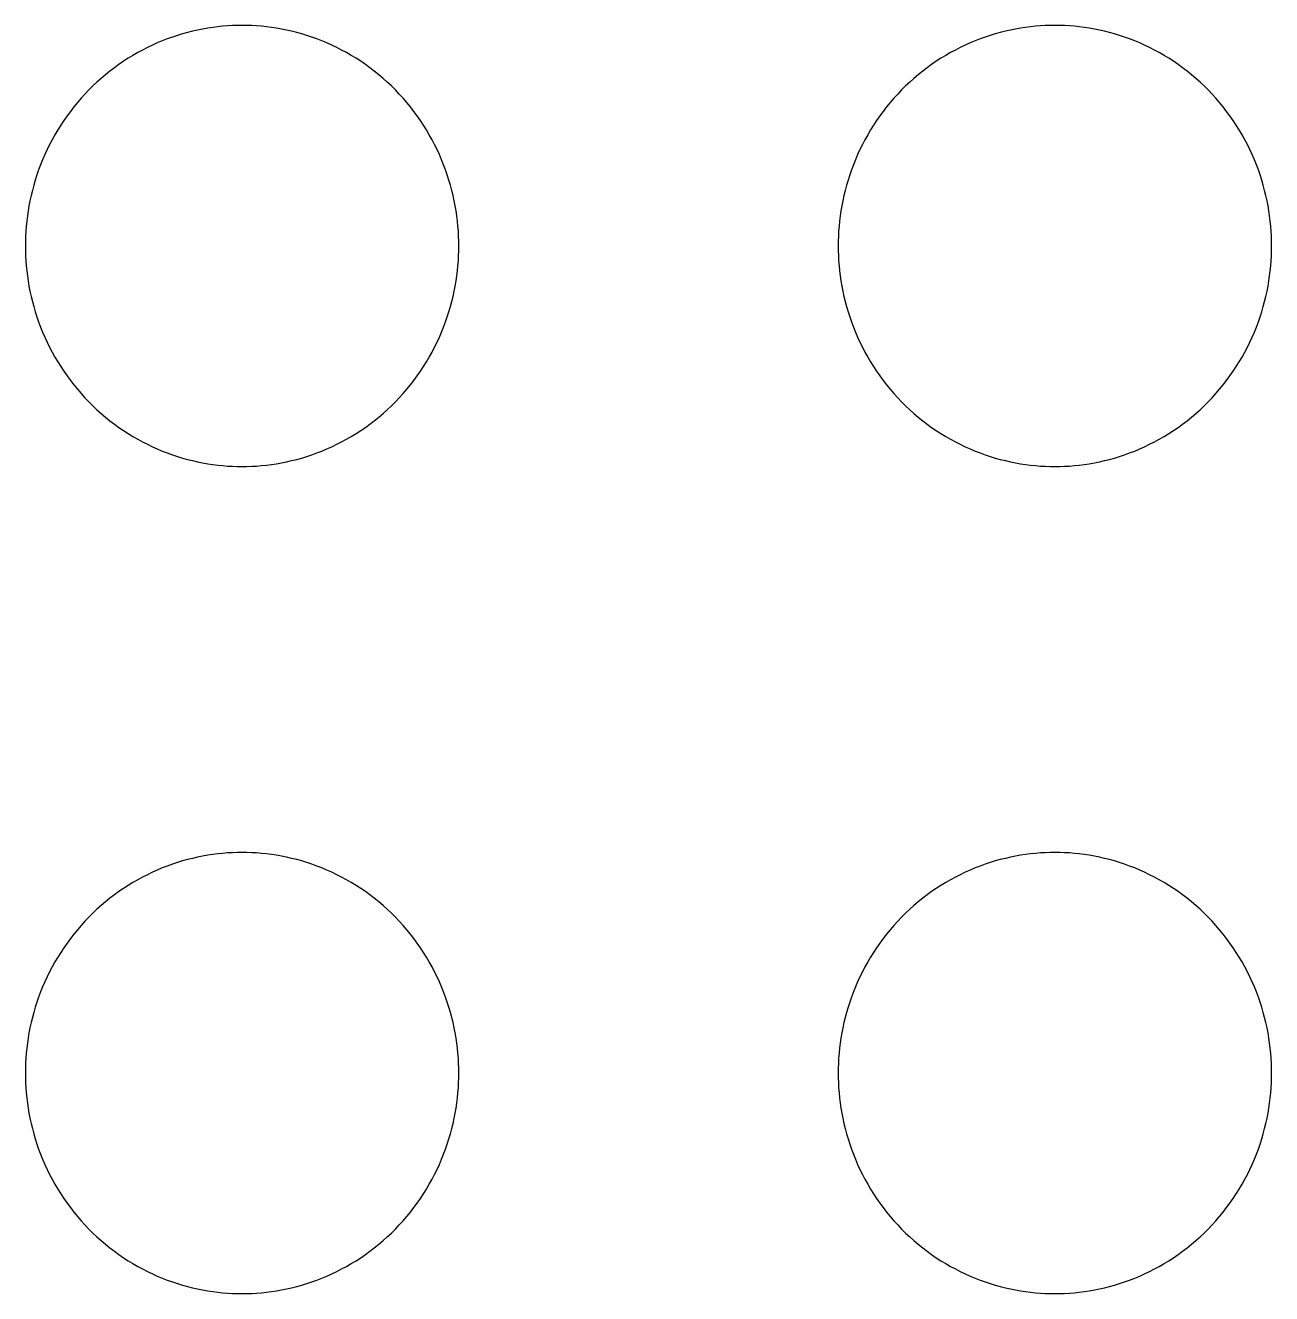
# Model space of a CAD drawing. Header units: millimetres. Extents: x 0 to 4030, y -54 to 2762.
# Drawn here: x 1748.37 to 1767.68, y 564.79 to 584.44 of the extents above; entities that cross this region are included whole.
import ezdxf

# ---------------------------------------------------------------- set-up
doc = ezdxf.new("R2010")
doc.units = ezdxf.units.MM
doc.header["$MEASUREMENT"] = 0
doc.layers.add('Utwórz2D linie widoczne', color=7, linetype='Continuous', true_color=0x000000)

msp = doc.modelspace()

# ---------------------------------------------------------------- linework, layer by layer
at = {"layer": 'Utwórz2D linie widoczne'}
for p, q in [((1750.722, 584.281), (1750.644, 584.255)), ((1750.8, 584.305), (1750.722, 584.281)), ((1750.879, 584.327), (1750.8, 584.305)), ((1750.957, 584.346), (1750.879, 584.327)), ((1751.035, 584.364), (1750.957, 584.346)), ((1751.113, 584.38), (1751.035, 584.364)), ((1751.191, 584.393), (1751.113, 584.38)), ((1751.269, 584.405), (1751.191, 584.393)), ((1751.346, 584.415), (1751.269, 584.405)), ((1751.423, 584.423), (1751.346, 584.415)), ((1751.499, 584.429), (1751.423, 584.423)), ((1751.575, 584.433), (1751.499, 584.429)), ((1751.65, 584.436), (1751.575, 584.433)), ((1751.724, 584.437), (1751.65, 584.436)), ((1751.799, 584.436), (1751.724, 584.437)), ((1751.874, 584.433), (1751.799, 584.436)), ((1751.95, 584.429), (1751.874, 584.433)), ((1752.026, 584.423), (1751.95, 584.429)), ((1752.103, 584.415), (1752.026, 584.423)), ((1752.18, 584.405), (1752.103, 584.415)), ((1752.258, 584.393), (1752.18, 584.405)), ((1752.336, 584.38), (1752.258, 584.393)), ((1752.414, 584.364), (1752.336, 584.38)), ((1752.492, 584.346), (1752.414, 584.364)), ((1752.57, 584.327), (1752.492, 584.346)), ((1752.648, 584.305), (1752.57, 584.327)), ((1752.727, 584.281), (1752.648, 584.305)), ((1752.805, 584.255), (1752.727, 584.281)), ((1763.315, 584.281), (1763.237, 584.255)), ((1763.394, 584.305), (1763.315, 584.281)), ((1763.472, 584.327), (1763.394, 584.305)), ((1763.55, 584.346), (1763.472, 584.327)), ((1763.628, 584.364), (1763.55, 584.346)), ((1763.706, 584.38), (1763.628, 584.364)), ((1763.784, 584.393), (1763.706, 584.38)), ((1763.862, 584.405), (1763.784, 584.393)), ((1763.939, 584.415), (1763.862, 584.405)), ((1764.016, 584.423), (1763.939, 584.415)), ((1764.092, 584.429), (1764.016, 584.423)), ((1764.168, 584.433), (1764.092, 584.429)), ((1764.243, 584.436), (1764.168, 584.433)), ((1764.318, 584.437), (1764.243, 584.436)), ((1764.392, 584.436), (1764.318, 584.437)), ((1764.467, 584.433), (1764.392, 584.436)), ((1764.543, 584.429), (1764.467, 584.433)), ((1764.619, 584.423), (1764.543, 584.429)), ((1764.696, 584.415), (1764.619, 584.423)), ((1764.773, 584.405), (1764.696, 584.415)), ((1764.851, 584.393), (1764.773, 584.405)), ((1764.929, 584.38), (1764.851, 584.393)), ((1765.007, 584.364), (1764.929, 584.38)), ((1765.085, 584.346), (1765.007, 584.364)), ((1765.163, 584.327), (1765.085, 584.346)), ((1765.242, 584.305), (1765.163, 584.327)), ((1765.32, 584.281), (1765.242, 584.305)), ((1765.398, 584.255), (1765.32, 584.281)), ((1750.258, 584.094), (1750.182, 584.055)), ((1750.334, 584.13), (1750.258, 584.094)), ((1750.411, 584.165), (1750.334, 584.13)), ((1750.488, 584.197), (1750.411, 584.165)), ((1750.566, 584.227), (1750.488, 584.197)), ((1750.644, 584.255), (1750.566, 584.227)), ((1752.883, 584.227), (1752.805, 584.255)), ((1752.961, 584.197), (1752.883, 584.227)), ((1753.038, 584.165), (1752.961, 584.197)), ((1753.115, 584.13), (1753.038, 584.165)), ((1753.191, 584.094), (1753.115, 584.13)), ((1753.267, 584.055), (1753.191, 584.094)), ((1762.851, 584.094), (1762.775, 584.055)), ((1762.927, 584.13), (1762.851, 584.094)), ((1763.004, 584.165), (1762.927, 584.13)), ((1763.081, 584.197), (1763.004, 584.165)), ((1763.159, 584.227), (1763.081, 584.197)), ((1763.237, 584.255), (1763.159, 584.227)), ((1765.476, 584.227), (1765.398, 584.255)), ((1765.554, 584.197), (1765.476, 584.227)), ((1765.631, 584.165), (1765.554, 584.197)), ((1765.708, 584.13), (1765.631, 584.165)), ((1765.784, 584.094), (1765.708, 584.13)), ((1765.86, 584.055), (1765.784, 584.094)), ((1749.887, 583.88), (1749.815, 583.831)), ((1749.959, 583.927), (1749.887, 583.88)), ((1750.033, 583.972), (1749.959, 583.927)), ((1750.107, 584.014), (1750.033, 583.972)), ((1750.182, 584.055), (1750.107, 584.014)), ((1753.342, 584.014), (1753.267, 584.055)), ((1753.416, 583.972), (1753.342, 584.014)), ((1753.49, 583.927), (1753.416, 583.972)), ((1753.562, 583.88), (1753.49, 583.927)), ((1753.634, 583.831), (1753.562, 583.88)), ((1762.48, 583.88), (1762.408, 583.831)), ((1762.552, 583.927), (1762.48, 583.88)), ((1762.626, 583.972), (1762.552, 583.927)), ((1762.7, 584.014), (1762.626, 583.972)), ((1762.775, 584.055), (1762.7, 584.014)), ((1765.935, 584.014), (1765.86, 584.055)), ((1766.009, 583.972), (1765.935, 584.014)), ((1766.083, 583.927), (1766.009, 583.972)), ((1766.155, 583.88), (1766.083, 583.927)), ((1766.227, 583.831), (1766.155, 583.88)), ((1749.608, 583.673), (1749.541, 583.616)), ((1749.676, 583.727), (1749.608, 583.673)), ((1749.745, 583.78), (1749.676, 583.727)), ((1749.815, 583.831), (1749.745, 583.78)), ((1753.704, 583.78), (1753.634, 583.831)), ((1753.773, 583.727), (1753.704, 583.78)), ((1753.841, 583.673), (1753.773, 583.727)), ((1753.908, 583.616), (1753.841, 583.673)), ((1762.201, 583.673), (1762.134, 583.616)), ((1762.269, 583.727), (1762.201, 583.673)), ((1762.338, 583.78), (1762.269, 583.727)), ((1762.408, 583.831), (1762.338, 583.78)), ((1766.297, 583.78), (1766.227, 583.831)), ((1766.366, 583.727), (1766.297, 583.78)), ((1766.434, 583.673), (1766.366, 583.727)), ((1766.501, 583.616), (1766.434, 583.673)), ((1749.412, 583.498), (1749.35, 583.436)), ((1749.476, 583.558), (1749.412, 583.498)), ((1749.541, 583.616), (1749.476, 583.558)), ((1753.973, 583.558), (1753.908, 583.616)), ((1754.037, 583.498), (1753.973, 583.558)), ((1754.099, 583.436), (1754.037, 583.498)), ((1762.005, 583.498), (1761.943, 583.436)), ((1762.069, 583.558), (1762.005, 583.498)), ((1762.134, 583.616), (1762.069, 583.558)), ((1766.566, 583.558), (1766.501, 583.616)), ((1766.63, 583.498), (1766.566, 583.558)), ((1766.692, 583.436), (1766.63, 583.498)), ((1749.23, 583.308), (1749.173, 583.241)), ((1749.289, 583.373), (1749.23, 583.308)), ((1749.35, 583.436), (1749.289, 583.373)), ((1754.16, 583.373), (1754.099, 583.436)), ((1754.219, 583.308), (1754.16, 583.373)), ((1754.276, 583.241), (1754.219, 583.308)), ((1761.823, 583.308), (1761.766, 583.241)), ((1761.882, 583.373), (1761.823, 583.308)), ((1761.943, 583.436), (1761.882, 583.373)), ((1766.753, 583.373), (1766.692, 583.436)), ((1766.812, 583.308), (1766.753, 583.373)), ((1766.869, 583.241), (1766.812, 583.308)), ((1749.064, 583.104), (1749.012, 583.034)), ((1749.117, 583.174), (1749.064, 583.104)), ((1749.173, 583.241), (1749.117, 583.174)), ((1754.332, 583.174), (1754.276, 583.241)), ((1754.385, 583.104), (1754.332, 583.174)), ((1754.437, 583.034), (1754.385, 583.104)), ((1761.657, 583.104), (1761.605, 583.034)), ((1761.71, 583.174), (1761.657, 583.104)), ((1761.766, 583.241), (1761.71, 583.174)), ((1766.925, 583.174), (1766.869, 583.241)), ((1766.978, 583.104), (1766.925, 583.174)), ((1767.03, 583.034), (1766.978, 583.104)), ((1748.914, 582.89), (1748.868, 582.816)), ((1748.962, 582.962), (1748.914, 582.89)), ((1749.012, 583.034), (1748.962, 582.962)), ((1754.487, 582.962), (1754.437, 583.034)), ((1754.535, 582.89), (1754.487, 582.962)), ((1754.581, 582.816), (1754.535, 582.89)), ((1761.507, 582.89), (1761.461, 582.816)), ((1761.555, 582.962), (1761.507, 582.89)), ((1761.605, 583.034), (1761.555, 582.962)), ((1767.08, 582.962), (1767.03, 583.034)), ((1767.128, 582.89), (1767.08, 582.962)), ((1767.174, 582.816), (1767.128, 582.89)), ((1748.824, 582.741), (1748.781, 582.666)), ((1748.868, 582.816), (1748.824, 582.741)), ((1754.625, 582.741), (1754.581, 582.816)), ((1754.667, 582.666), (1754.625, 582.741)), ((1761.417, 582.741), (1761.375, 582.666)), ((1761.461, 582.816), (1761.417, 582.741)), ((1767.218, 582.741), (1767.174, 582.816)), ((1767.261, 582.666), (1767.218, 582.741)), ((1748.704, 582.512), (1748.668, 582.435)), ((1748.741, 582.589), (1748.704, 582.512)), ((1748.781, 582.666), (1748.741, 582.589)), ((1754.707, 582.589), (1754.667, 582.666)), ((1754.745, 582.512), (1754.707, 582.589)), ((1754.781, 582.435), (1754.745, 582.512)), ((1761.297, 582.512), (1761.261, 582.435)), ((1761.335, 582.589), (1761.297, 582.512)), ((1761.375, 582.666), (1761.335, 582.589)), ((1767.301, 582.589), (1767.261, 582.666)), ((1767.339, 582.512), (1767.301, 582.589)), ((1767.374, 582.435), (1767.339, 582.512)), ((1748.634, 582.356), (1748.602, 582.278)), ((1748.668, 582.435), (1748.634, 582.356)), ((1754.815, 582.356), (1754.781, 582.435)), ((1754.847, 582.278), (1754.815, 582.356)), ((1761.227, 582.356), (1761.195, 582.278)), ((1761.261, 582.435), (1761.227, 582.356)), ((1767.408, 582.356), (1767.374, 582.435)), ((1767.44, 582.278), (1767.408, 582.356)), ((1748.545, 582.119), (1748.519, 582.04)), ((1748.572, 582.199), (1748.545, 582.119)), ((1748.602, 582.278), (1748.572, 582.199)), ((1754.876, 582.199), (1754.847, 582.278)), ((1754.904, 582.119), (1754.876, 582.199)), ((1754.93, 582.04), (1754.904, 582.119)), ((1761.138, 582.119), (1761.112, 582.04)), ((1761.166, 582.199), (1761.138, 582.119)), ((1761.195, 582.278), (1761.166, 582.199)), ((1767.47, 582.199), (1767.44, 582.278)), ((1767.497, 582.119), (1767.47, 582.199)), ((1767.523, 582.04), (1767.497, 582.119)), ((1748.496, 581.96), (1748.475, 581.881)), ((1748.519, 582.04), (1748.496, 581.96)), ((1754.953, 581.96), (1754.93, 582.04)), ((1754.974, 581.881), (1754.953, 581.96)), ((1761.089, 581.96), (1761.068, 581.881)), ((1761.112, 582.04), (1761.089, 581.96)), ((1767.546, 581.96), (1767.523, 582.04)), ((1767.567, 581.881), (1767.546, 581.96)), ((1748.438, 581.721), (1748.422, 581.642)), ((1748.455, 581.801), (1748.438, 581.721)), ((1748.475, 581.881), (1748.455, 581.801)), ((1754.994, 581.801), (1754.974, 581.881)), ((1755.011, 581.721), (1754.994, 581.801)), ((1755.027, 581.642), (1755.011, 581.721)), ((1761.031, 581.721), (1761.015, 581.642)), ((1761.048, 581.801), (1761.031, 581.721)), ((1761.068, 581.881), (1761.048, 581.801)), ((1767.587, 581.801), (1767.567, 581.881)), ((1767.604, 581.721), (1767.587, 581.801)), ((1767.62, 581.642), (1767.604, 581.721)), ((1748.409, 581.563), (1748.397, 581.484)), ((1748.422, 581.642), (1748.409, 581.563)), ((1755.04, 581.563), (1755.027, 581.642)), ((1755.052, 581.484), (1755.04, 581.563)), ((1761.002, 581.563), (1760.99, 581.484)), ((1761.015, 581.642), (1761.002, 581.563)), ((1767.633, 581.563), (1767.62, 581.642)), ((1767.645, 581.484), (1767.633, 581.563)), ((1748.38, 581.327), (1748.374, 581.25)), ((1748.388, 581.405), (1748.38, 581.327)), ((1748.397, 581.484), (1748.388, 581.405)), ((1755.061, 581.405), (1755.052, 581.484)), ((1755.069, 581.327), (1755.061, 581.405)), ((1755.075, 581.25), (1755.069, 581.327)), ((1760.973, 581.327), (1760.967, 581.25)), ((1760.981, 581.405), (1760.973, 581.327)), ((1760.99, 581.484), (1760.981, 581.405)), ((1767.654, 581.405), (1767.645, 581.484)), ((1767.662, 581.327), (1767.654, 581.405)), ((1767.668, 581.25), (1767.662, 581.327)), ((1748.37, 581.172), (1748.367, 581.096)), ((1748.374, 581.25), (1748.37, 581.172)), ((1755.079, 581.172), (1755.075, 581.25)), ((1755.082, 581.096), (1755.079, 581.172)), ((1760.963, 581.172), (1760.96, 581.096)), ((1760.967, 581.25), (1760.963, 581.172)), ((1767.672, 581.172), (1767.668, 581.25)), ((1767.675, 581.096), (1767.672, 581.172)), ((1748.367, 581.096), (1748.366, 581.02)), ((1748.366, 581.02), (1748.367, 580.944)), ((1748.367, 580.944), (1748.37, 580.868)), ((1755.079, 580.868), (1755.082, 580.944)), ((1755.083, 581.02), (1755.082, 581.096)), ((1755.082, 580.944), (1755.083, 581.02)), ((1760.96, 581.096), (1760.959, 581.02)), ((1760.959, 581.02), (1760.96, 580.944)), ((1760.96, 580.944), (1760.963, 580.868)), ((1767.672, 580.868), (1767.675, 580.944)), ((1767.676, 581.02), (1767.675, 581.096)), ((1767.675, 580.944), (1767.676, 581.02)), ((1748.37, 580.868), (1748.374, 580.791)), ((1748.374, 580.791), (1748.38, 580.713)), ((1755.069, 580.713), (1755.075, 580.791)), ((1755.075, 580.791), (1755.079, 580.868)), ((1760.963, 580.868), (1760.967, 580.791)), ((1760.967, 580.791), (1760.973, 580.713)), ((1767.662, 580.713), (1767.668, 580.791)), ((1767.668, 580.791), (1767.672, 580.868)), ((1748.38, 580.713), (1748.388, 580.635)), ((1748.388, 580.635), (1748.397, 580.557)), ((1748.397, 580.557), (1748.409, 580.478)), ((1755.04, 580.478), (1755.052, 580.557)), ((1755.052, 580.557), (1755.061, 580.635)), ((1755.061, 580.635), (1755.069, 580.713)), ((1760.973, 580.713), (1760.981, 580.635)), ((1760.981, 580.635), (1760.99, 580.557)), ((1760.99, 580.557), (1761.002, 580.478)), ((1767.633, 580.478), (1767.645, 580.557)), ((1767.645, 580.557), (1767.654, 580.635)), ((1767.654, 580.635), (1767.662, 580.713)), ((1748.409, 580.478), (1748.422, 580.398)), ((1748.422, 580.398), (1748.438, 580.319)), ((1755.011, 580.319), (1755.027, 580.398)), ((1755.027, 580.398), (1755.04, 580.478)), ((1761.002, 580.478), (1761.015, 580.398)), ((1761.015, 580.398), (1761.031, 580.319)), ((1767.604, 580.319), (1767.62, 580.398)), ((1767.62, 580.398), (1767.633, 580.478)), ((1748.438, 580.319), (1748.455, 580.239)), ((1748.455, 580.239), (1748.475, 580.16)), ((1748.475, 580.16), (1748.496, 580.08)), ((1754.953, 580.08), (1754.974, 580.16)), ((1754.974, 580.16), (1754.994, 580.239)), ((1754.994, 580.239), (1755.011, 580.319)), ((1761.031, 580.319), (1761.048, 580.239)), ((1761.048, 580.239), (1761.068, 580.16)), ((1761.068, 580.16), (1761.089, 580.08)), ((1767.546, 580.08), (1767.567, 580.16)), ((1767.567, 580.16), (1767.587, 580.239)), ((1767.587, 580.239), (1767.604, 580.319)), ((1748.496, 580.08), (1748.519, 580)), ((1748.519, 580), (1748.545, 579.921)), ((1754.904, 579.921), (1754.93, 580)), ((1754.93, 580), (1754.953, 580.08)), ((1761.089, 580.08), (1761.112, 580)), ((1761.112, 580), (1761.138, 579.921)), ((1767.497, 579.921), (1767.523, 580)), ((1767.523, 580), (1767.546, 580.08)), ((1748.545, 579.921), (1748.572, 579.842)), ((1748.572, 579.842), (1748.602, 579.763)), ((1748.602, 579.763), (1748.634, 579.684)), ((1754.815, 579.684), (1754.847, 579.763)), ((1754.847, 579.763), (1754.876, 579.842)), ((1754.876, 579.842), (1754.904, 579.921)), ((1761.138, 579.921), (1761.166, 579.842)), ((1761.166, 579.842), (1761.195, 579.763)), ((1761.195, 579.763), (1761.227, 579.684)), ((1767.408, 579.684), (1767.44, 579.763)), ((1767.44, 579.763), (1767.47, 579.842)), ((1767.47, 579.842), (1767.497, 579.921)), ((1748.634, 579.684), (1748.668, 579.606)), ((1748.668, 579.606), (1748.704, 579.528)), ((1754.745, 579.528), (1754.781, 579.606)), ((1754.781, 579.606), (1754.815, 579.684)), ((1761.227, 579.684), (1761.261, 579.606)), ((1761.261, 579.606), (1761.297, 579.528)), ((1767.339, 579.528), (1767.374, 579.606)), ((1767.374, 579.606), (1767.408, 579.684)), ((1748.704, 579.528), (1748.741, 579.451)), ((1748.741, 579.451), (1748.781, 579.375)), ((1748.781, 579.375), (1748.824, 579.299)), ((1754.625, 579.299), (1754.667, 579.375)), ((1754.667, 579.375), (1754.707, 579.451)), ((1754.707, 579.451), (1754.745, 579.528)), ((1761.297, 579.528), (1761.335, 579.451)), ((1761.335, 579.451), (1761.375, 579.375)), ((1761.375, 579.375), (1761.417, 579.299)), ((1767.218, 579.299), (1767.261, 579.375)), ((1767.261, 579.375), (1767.301, 579.451)), ((1767.301, 579.451), (1767.339, 579.528)), ((1748.824, 579.299), (1748.868, 579.224)), ((1748.868, 579.224), (1748.914, 579.151)), ((1748.914, 579.151), (1748.962, 579.078)), ((1754.487, 579.078), (1754.535, 579.151)), ((1754.535, 579.151), (1754.581, 579.224)), ((1754.581, 579.224), (1754.625, 579.299)), ((1761.417, 579.299), (1761.461, 579.224)), ((1761.461, 579.224), (1761.507, 579.151)), ((1761.507, 579.151), (1761.555, 579.078)), ((1767.08, 579.078), (1767.128, 579.151)), ((1767.128, 579.151), (1767.174, 579.224)), ((1767.174, 579.224), (1767.218, 579.299)), ((1748.962, 579.078), (1749.012, 579.006)), ((1749.012, 579.006), (1749.064, 578.936)), ((1754.385, 578.936), (1754.437, 579.006)), ((1754.437, 579.006), (1754.487, 579.078)), ((1761.555, 579.078), (1761.605, 579.006)), ((1761.605, 579.006), (1761.657, 578.936)), ((1766.978, 578.936), (1767.03, 579.006)), ((1767.03, 579.006), (1767.08, 579.078)), ((1749.064, 578.936), (1749.117, 578.867)), ((1749.117, 578.867), (1749.173, 578.799)), ((1749.173, 578.799), (1749.23, 578.732)), ((1754.219, 578.732), (1754.276, 578.799)), ((1754.276, 578.799), (1754.332, 578.867)), ((1754.332, 578.867), (1754.385, 578.936)), ((1761.657, 578.936), (1761.71, 578.867)), ((1761.71, 578.867), (1761.766, 578.799)), ((1761.766, 578.799), (1761.823, 578.732)), ((1766.812, 578.732), (1766.869, 578.799)), ((1766.869, 578.799), (1766.925, 578.867)), ((1766.925, 578.867), (1766.978, 578.936)), ((1749.23, 578.732), (1749.289, 578.668)), ((1749.289, 578.668), (1749.35, 578.604)), ((1749.35, 578.604), (1749.412, 578.543)), ((1754.037, 578.543), (1754.099, 578.604)), ((1754.099, 578.604), (1754.16, 578.668)), ((1754.16, 578.668), (1754.219, 578.732)), ((1761.823, 578.732), (1761.882, 578.668)), ((1761.882, 578.668), (1761.943, 578.604)), ((1761.943, 578.604), (1762.005, 578.543)), ((1766.63, 578.543), (1766.692, 578.604)), ((1766.692, 578.604), (1766.753, 578.668)), ((1766.753, 578.668), (1766.812, 578.732)), ((1749.412, 578.543), (1749.476, 578.482)), ((1749.476, 578.482), (1749.541, 578.424)), ((1749.541, 578.424), (1749.608, 578.368)), ((1749.608, 578.368), (1749.676, 578.313)), ((1753.773, 578.313), (1753.841, 578.368)), ((1753.841, 578.368), (1753.908, 578.424)), ((1753.908, 578.424), (1753.973, 578.482)), ((1753.973, 578.482), (1754.037, 578.543)), ((1762.005, 578.543), (1762.069, 578.482)), ((1762.069, 578.482), (1762.134, 578.424)), ((1762.134, 578.424), (1762.201, 578.368)), ((1762.201, 578.368), (1762.269, 578.313)), ((1766.366, 578.313), (1766.434, 578.368)), ((1766.434, 578.368), (1766.501, 578.424)), ((1766.501, 578.424), (1766.566, 578.482)), ((1766.566, 578.482), (1766.63, 578.543)), ((1749.676, 578.313), (1749.745, 578.26)), ((1749.745, 578.26), (1749.815, 578.209)), ((1749.815, 578.209), (1749.887, 578.16)), ((1753.562, 578.16), (1753.634, 578.209)), ((1753.634, 578.209), (1753.704, 578.26)), ((1753.704, 578.26), (1753.773, 578.313)), ((1762.269, 578.313), (1762.338, 578.26)), ((1762.338, 578.26), (1762.408, 578.209)), ((1762.408, 578.209), (1762.48, 578.16)), ((1766.155, 578.16), (1766.227, 578.209)), ((1766.227, 578.209), (1766.297, 578.26)), ((1766.297, 578.26), (1766.366, 578.313)), ((1749.887, 578.16), (1749.959, 578.114)), ((1749.959, 578.114), (1750.033, 578.069)), ((1750.033, 578.069), (1750.107, 578.026)), ((1750.107, 578.026), (1750.182, 577.985)), ((1750.182, 577.985), (1750.258, 577.947)), ((1753.191, 577.947), (1753.267, 577.985)), ((1753.267, 577.985), (1753.342, 578.026)), ((1753.342, 578.026), (1753.416, 578.069)), ((1753.416, 578.069), (1753.49, 578.114)), ((1753.49, 578.114), (1753.562, 578.16)), ((1762.48, 578.16), (1762.552, 578.114)), ((1762.552, 578.114), (1762.626, 578.069)), ((1762.626, 578.069), (1762.7, 578.026)), ((1762.7, 578.026), (1762.775, 577.985)), ((1762.775, 577.985), (1762.851, 577.947)), ((1765.784, 577.947), (1765.86, 577.985)), ((1765.86, 577.985), (1765.935, 578.026)), ((1765.935, 578.026), (1766.009, 578.069)), ((1766.009, 578.069), (1766.083, 578.114)), ((1766.083, 578.114), (1766.155, 578.16)), ((1750.258, 577.947), (1750.334, 577.91)), ((1750.334, 577.91), (1750.411, 577.876)), ((1750.411, 577.876), (1750.488, 577.843)), ((1750.488, 577.843), (1750.566, 577.813)), ((1750.566, 577.813), (1750.644, 577.785)), ((1750.644, 577.785), (1750.722, 577.759)), ((1752.727, 577.759), (1752.805, 577.785)), ((1752.805, 577.785), (1752.883, 577.813)), ((1752.883, 577.813), (1752.961, 577.843)), ((1752.961, 577.843), (1753.038, 577.876)), ((1753.038, 577.876), (1753.115, 577.91)), ((1753.115, 577.91), (1753.191, 577.947)), ((1762.851, 577.947), (1762.927, 577.91)), ((1762.927, 577.91), (1763.004, 577.876)), ((1763.004, 577.876), (1763.081, 577.843)), ((1763.081, 577.843), (1763.159, 577.813)), ((1763.159, 577.813), (1763.237, 577.785)), ((1763.237, 577.785), (1763.315, 577.759)), ((1765.32, 577.759), (1765.398, 577.785)), ((1765.398, 577.785), (1765.476, 577.813)), ((1765.476, 577.813), (1765.554, 577.843)), ((1765.554, 577.843), (1765.631, 577.876)), ((1765.631, 577.876), (1765.708, 577.91)), ((1765.708, 577.91), (1765.784, 577.947)), ((1750.722, 577.759), (1750.8, 577.735)), ((1750.8, 577.735), (1750.879, 577.714)), ((1750.879, 577.714), (1750.957, 577.694)), ((1750.957, 577.694), (1751.035, 577.676)), ((1751.035, 577.676), (1751.113, 577.661)), ((1751.113, 577.661), (1751.191, 577.647)), ((1751.191, 577.647), (1751.269, 577.635)), ((1751.269, 577.635), (1751.346, 577.625)), ((1751.346, 577.625), (1751.423, 577.617)), ((1751.423, 577.617), (1751.499, 577.611)), ((1751.499, 577.611), (1751.575, 577.607)), ((1751.575, 577.607), (1751.65, 577.604)), ((1751.65, 577.604), (1751.724, 577.604)), ((1751.724, 577.604), (1751.799, 577.604)), ((1751.799, 577.604), (1751.874, 577.607)), ((1751.874, 577.607), (1751.95, 577.611)), ((1751.95, 577.611), (1752.026, 577.617)), ((1752.026, 577.617), (1752.103, 577.625)), ((1752.103, 577.625), (1752.18, 577.635)), ((1752.18, 577.635), (1752.258, 577.647)), ((1752.258, 577.647), (1752.336, 577.661)), ((1752.336, 577.661), (1752.414, 577.676)), ((1752.414, 577.676), (1752.492, 577.694)), ((1752.492, 577.694), (1752.57, 577.714)), ((1752.57, 577.714), (1752.648, 577.735)), ((1752.648, 577.735), (1752.727, 577.759)), ((1763.315, 577.759), (1763.394, 577.735)), ((1763.394, 577.735), (1763.472, 577.714)), ((1763.472, 577.714), (1763.55, 577.694)), ((1763.55, 577.694), (1763.628, 577.676)), ((1763.628, 577.676), (1763.706, 577.661)), ((1763.706, 577.661), (1763.784, 577.647)), ((1763.784, 577.647), (1763.862, 577.635)), ((1763.862, 577.635), (1763.939, 577.625)), ((1763.939, 577.625), (1764.016, 577.617)), ((1764.016, 577.617), (1764.092, 577.611)), ((1764.092, 577.611), (1764.168, 577.607)), ((1764.168, 577.607), (1764.243, 577.604)), ((1764.243, 577.604), (1764.318, 577.604)), ((1764.318, 577.604), (1764.392, 577.604)), ((1764.392, 577.604), (1764.467, 577.607)), ((1764.467, 577.607), (1764.543, 577.611)), ((1764.543, 577.611), (1764.619, 577.617)), ((1764.619, 577.617), (1764.696, 577.625)), ((1764.696, 577.625), (1764.773, 577.635)), ((1764.773, 577.635), (1764.851, 577.647)), ((1764.851, 577.647), (1764.929, 577.661)), ((1764.929, 577.661), (1765.007, 577.676)), ((1765.007, 577.676), (1765.085, 577.694)), ((1765.085, 577.694), (1765.163, 577.714)), ((1765.163, 577.714), (1765.242, 577.735)), ((1765.242, 577.735), (1765.32, 577.759)), ((1750.8, 571.493), (1750.722, 571.469)), ((1750.879, 571.514), (1750.8, 571.493)), ((1750.957, 571.534), (1750.879, 571.514)), ((1751.035, 571.552), (1750.957, 571.534)), ((1751.113, 571.567), (1751.035, 571.552)), ((1751.191, 571.581), (1751.113, 571.567)), ((1751.269, 571.593), (1751.191, 571.581)), ((1751.346, 571.603), (1751.269, 571.593)), ((1751.423, 571.611), (1751.346, 571.603)), ((1751.499, 571.617), (1751.423, 571.611)), ((1751.575, 571.621), (1751.499, 571.617)), ((1751.65, 571.624), (1751.575, 571.621)), ((1751.724, 571.624), (1751.65, 571.624)), ((1751.799, 571.624), (1751.724, 571.624)), ((1751.874, 571.621), (1751.799, 571.624)), ((1751.95, 571.617), (1751.874, 571.621)), ((1752.026, 571.611), (1751.95, 571.617)), ((1752.103, 571.603), (1752.026, 571.611)), ((1752.18, 571.593), (1752.103, 571.603)), ((1752.258, 571.581), (1752.18, 571.593)), ((1752.336, 571.567), (1752.258, 571.581)), ((1752.414, 571.552), (1752.336, 571.567)), ((1752.492, 571.534), (1752.414, 571.552)), ((1752.57, 571.514), (1752.492, 571.534)), ((1752.648, 571.493), (1752.57, 571.514)), ((1752.727, 571.469), (1752.648, 571.493)), ((1763.394, 571.493), (1763.315, 571.469)), ((1763.472, 571.514), (1763.394, 571.493)), ((1763.55, 571.534), (1763.472, 571.514)), ((1763.628, 571.552), (1763.55, 571.534)), ((1763.706, 571.567), (1763.628, 571.552)), ((1763.784, 571.581), (1763.706, 571.567)), ((1763.862, 571.593), (1763.784, 571.581)), ((1763.939, 571.603), (1763.862, 571.593)), ((1764.016, 571.611), (1763.939, 571.603)), ((1764.092, 571.617), (1764.016, 571.611)), ((1764.168, 571.621), (1764.092, 571.617)), ((1764.243, 571.624), (1764.168, 571.621)), ((1764.318, 571.624), (1764.243, 571.624)), ((1764.392, 571.624), (1764.318, 571.624)), ((1764.467, 571.621), (1764.392, 571.624)), ((1764.543, 571.617), (1764.467, 571.621)), ((1764.619, 571.611), (1764.543, 571.617)), ((1764.696, 571.603), (1764.619, 571.611)), ((1764.773, 571.593), (1764.696, 571.603)), ((1764.851, 571.581), (1764.773, 571.593)), ((1764.929, 571.567), (1764.851, 571.581)), ((1765.007, 571.552), (1764.929, 571.567)), ((1765.085, 571.534), (1765.007, 571.552)), ((1765.163, 571.514), (1765.085, 571.534)), ((1765.242, 571.493), (1765.163, 571.514)), ((1765.32, 571.469), (1765.242, 571.493)), ((1750.334, 571.318), (1750.258, 571.281)), ((1750.411, 571.352), (1750.334, 571.318)), ((1750.488, 571.385), (1750.411, 571.352)), ((1750.566, 571.415), (1750.488, 571.385)), ((1750.644, 571.443), (1750.566, 571.415)), ((1750.722, 571.469), (1750.644, 571.443)), ((1752.805, 571.443), (1752.727, 571.469)), ((1752.883, 571.415), (1752.805, 571.443)), ((1752.961, 571.385), (1752.883, 571.415)), ((1753.038, 571.352), (1752.961, 571.385)), ((1753.115, 571.318), (1753.038, 571.352)), ((1753.191, 571.281), (1753.115, 571.318)), ((1762.927, 571.318), (1762.851, 571.281)), ((1763.004, 571.352), (1762.927, 571.318)), ((1763.081, 571.385), (1763.004, 571.352)), ((1763.159, 571.415), (1763.081, 571.385)), ((1763.237, 571.443), (1763.159, 571.415)), ((1763.315, 571.469), (1763.237, 571.443)), ((1765.398, 571.443), (1765.32, 571.469)), ((1765.476, 571.415), (1765.398, 571.443)), ((1765.554, 571.385), (1765.476, 571.415)), ((1765.631, 571.352), (1765.554, 571.385)), ((1765.708, 571.318), (1765.631, 571.352)), ((1765.784, 571.281), (1765.708, 571.318)), ((1749.959, 571.114), (1749.887, 571.068)), ((1750.033, 571.159), (1749.959, 571.114)), ((1750.107, 571.202), (1750.033, 571.159)), ((1750.182, 571.243), (1750.107, 571.202)), ((1750.258, 571.281), (1750.182, 571.243)), ((1753.267, 571.243), (1753.191, 571.281)), ((1753.342, 571.202), (1753.267, 571.243)), ((1753.416, 571.159), (1753.342, 571.202)), ((1753.49, 571.114), (1753.416, 571.159)), ((1753.562, 571.068), (1753.49, 571.114)), ((1762.552, 571.114), (1762.48, 571.068)), ((1762.626, 571.159), (1762.552, 571.114)), ((1762.7, 571.202), (1762.626, 571.159)), ((1762.775, 571.243), (1762.7, 571.202)), ((1762.851, 571.281), (1762.775, 571.243)), ((1765.86, 571.243), (1765.784, 571.281)), ((1765.935, 571.202), (1765.86, 571.243)), ((1766.009, 571.159), (1765.935, 571.202)), ((1766.083, 571.114), (1766.009, 571.159)), ((1766.155, 571.068), (1766.083, 571.114)), ((1749.676, 570.915), (1749.608, 570.86)), ((1749.745, 570.968), (1749.676, 570.915)), ((1749.815, 571.019), (1749.745, 570.968)), ((1749.887, 571.068), (1749.815, 571.019)), ((1753.634, 571.019), (1753.562, 571.068)), ((1753.704, 570.968), (1753.634, 571.019)), ((1753.773, 570.915), (1753.704, 570.968)), ((1753.841, 570.86), (1753.773, 570.915)), ((1762.269, 570.915), (1762.201, 570.86)), ((1762.338, 570.968), (1762.269, 570.915)), ((1762.408, 571.019), (1762.338, 570.968)), ((1762.48, 571.068), (1762.408, 571.019)), ((1766.227, 571.019), (1766.155, 571.068)), ((1766.297, 570.968), (1766.227, 571.019)), ((1766.366, 570.915), (1766.297, 570.968)), ((1766.434, 570.86), (1766.366, 570.915)), ((1749.476, 570.746), (1749.412, 570.685)), ((1749.541, 570.804), (1749.476, 570.746)), ((1749.608, 570.86), (1749.541, 570.804)), ((1753.908, 570.804), (1753.841, 570.86)), ((1753.973, 570.746), (1753.908, 570.804)), ((1754.037, 570.685), (1753.973, 570.746)), ((1762.069, 570.746), (1762.005, 570.685)), ((1762.134, 570.804), (1762.069, 570.746)), ((1762.201, 570.86), (1762.134, 570.804)), ((1766.501, 570.804), (1766.434, 570.86)), ((1766.566, 570.746), (1766.501, 570.804)), ((1766.63, 570.685), (1766.566, 570.746)), ((1749.289, 570.56), (1749.23, 570.496)), ((1749.35, 570.624), (1749.289, 570.56)), ((1749.412, 570.685), (1749.35, 570.624)), ((1754.099, 570.624), (1754.037, 570.685)), ((1754.16, 570.56), (1754.099, 570.624)), ((1754.219, 570.496), (1754.16, 570.56)), ((1761.882, 570.56), (1761.823, 570.496)), ((1761.943, 570.624), (1761.882, 570.56)), ((1762.005, 570.685), (1761.943, 570.624)), ((1766.692, 570.624), (1766.63, 570.685)), ((1766.753, 570.56), (1766.692, 570.624)), ((1766.812, 570.496), (1766.753, 570.56)), ((1749.117, 570.361), (1749.064, 570.292)), ((1749.173, 570.429), (1749.117, 570.361)), ((1749.23, 570.496), (1749.173, 570.429)), ((1754.276, 570.429), (1754.219, 570.496)), ((1754.332, 570.361), (1754.276, 570.429)), ((1754.385, 570.292), (1754.332, 570.361)), ((1761.71, 570.361), (1761.657, 570.292)), ((1761.766, 570.429), (1761.71, 570.361)), ((1761.823, 570.496), (1761.766, 570.429)), ((1766.869, 570.429), (1766.812, 570.496)), ((1766.925, 570.361), (1766.869, 570.429)), ((1766.978, 570.292), (1766.925, 570.361)), ((1748.962, 570.15), (1748.914, 570.077)), ((1749.012, 570.222), (1748.962, 570.15)), ((1749.064, 570.292), (1749.012, 570.222)), ((1754.437, 570.222), (1754.385, 570.292)), ((1754.487, 570.15), (1754.437, 570.222)), ((1754.535, 570.077), (1754.487, 570.15)), ((1761.555, 570.15), (1761.507, 570.077)), ((1761.605, 570.222), (1761.555, 570.15)), ((1761.657, 570.292), (1761.605, 570.222)), ((1767.03, 570.222), (1766.978, 570.292)), ((1767.08, 570.15), (1767.03, 570.222)), ((1767.128, 570.077), (1767.08, 570.15)), ((1748.824, 569.929), (1748.781, 569.853)), ((1748.868, 570.004), (1748.824, 569.929)), ((1748.914, 570.077), (1748.868, 570.004)), ((1754.581, 570.004), (1754.535, 570.077)), ((1754.625, 569.929), (1754.581, 570.004)), ((1754.667, 569.853), (1754.625, 569.929)), ((1761.417, 569.929), (1761.375, 569.853)), ((1761.461, 570.004), (1761.417, 569.929)), ((1761.507, 570.077), (1761.461, 570.004)), ((1767.174, 570.004), (1767.128, 570.077)), ((1767.218, 569.929), (1767.174, 570.004)), ((1767.261, 569.853), (1767.218, 569.929)), ((1748.741, 569.777), (1748.704, 569.7)), ((1748.781, 569.853), (1748.741, 569.777)), ((1754.707, 569.777), (1754.667, 569.853)), ((1754.745, 569.7), (1754.707, 569.777)), ((1761.335, 569.777), (1761.297, 569.7)), ((1761.375, 569.853), (1761.335, 569.777)), ((1767.301, 569.777), (1767.261, 569.853)), ((1767.339, 569.7), (1767.301, 569.777)), ((1748.634, 569.544), (1748.602, 569.465)), ((1748.668, 569.622), (1748.634, 569.544)), ((1748.704, 569.7), (1748.668, 569.622)), ((1754.781, 569.622), (1754.745, 569.7)), ((1754.815, 569.544), (1754.781, 569.622)), ((1754.847, 569.465), (1754.815, 569.544)), ((1761.227, 569.544), (1761.195, 569.465)), ((1761.261, 569.622), (1761.227, 569.544)), ((1761.297, 569.7), (1761.261, 569.622)), ((1767.374, 569.622), (1767.339, 569.7)), ((1767.408, 569.544), (1767.374, 569.622)), ((1767.44, 569.465), (1767.408, 569.544)), ((1748.572, 569.386), (1748.545, 569.307)), ((1748.602, 569.465), (1748.572, 569.386)), ((1754.876, 569.386), (1754.847, 569.465)), ((1754.904, 569.307), (1754.876, 569.386)), ((1761.166, 569.386), (1761.138, 569.307)), ((1761.195, 569.465), (1761.166, 569.386)), ((1767.47, 569.386), (1767.44, 569.465)), ((1767.497, 569.307), (1767.47, 569.386)), ((1748.496, 569.148), (1748.475, 569.068)), ((1748.519, 569.228), (1748.496, 569.148)), ((1748.545, 569.307), (1748.519, 569.228)), ((1754.93, 569.228), (1754.904, 569.307)), ((1754.953, 569.148), (1754.93, 569.228)), ((1754.974, 569.068), (1754.953, 569.148)), ((1761.089, 569.148), (1761.068, 569.068)), ((1761.112, 569.228), (1761.089, 569.148)), ((1761.138, 569.307), (1761.112, 569.228)), ((1767.523, 569.228), (1767.497, 569.307)), ((1767.546, 569.148), (1767.523, 569.228)), ((1767.567, 569.068), (1767.546, 569.148)), ((1748.455, 568.989), (1748.438, 568.909)), ((1748.475, 569.068), (1748.455, 568.989)), ((1754.994, 568.989), (1754.974, 569.068)), ((1755.011, 568.909), (1754.994, 568.989)), ((1761.048, 568.989), (1761.031, 568.909)), ((1761.068, 569.068), (1761.048, 568.989)), ((1767.587, 568.989), (1767.567, 569.068)), ((1767.604, 568.909), (1767.587, 568.989)), ((1748.409, 568.75), (1748.397, 568.671)), ((1748.422, 568.83), (1748.409, 568.75)), ((1748.438, 568.909), (1748.422, 568.83)), ((1755.027, 568.83), (1755.011, 568.909)), ((1755.04, 568.75), (1755.027, 568.83)), ((1755.052, 568.671), (1755.04, 568.75)), ((1761.002, 568.75), (1760.99, 568.671)), ((1761.015, 568.83), (1761.002, 568.75)), ((1761.031, 568.909), (1761.015, 568.83)), ((1767.62, 568.83), (1767.604, 568.909)), ((1767.633, 568.75), (1767.62, 568.83)), ((1767.645, 568.671), (1767.633, 568.75)), ((1748.388, 568.593), (1748.38, 568.515)), ((1748.397, 568.671), (1748.388, 568.593)), ((1755.061, 568.593), (1755.052, 568.671)), ((1755.069, 568.515), (1755.061, 568.593)), ((1760.981, 568.593), (1760.973, 568.515)), ((1760.99, 568.671), (1760.981, 568.593)), ((1767.654, 568.593), (1767.645, 568.671)), ((1767.662, 568.515), (1767.654, 568.593)), ((1748.37, 568.36), (1748.367, 568.284)), ((1748.374, 568.437), (1748.37, 568.36)), ((1748.38, 568.515), (1748.374, 568.437)), ((1755.075, 568.437), (1755.069, 568.515)), ((1755.079, 568.36), (1755.075, 568.437)), ((1755.082, 568.284), (1755.079, 568.36)), ((1760.963, 568.36), (1760.96, 568.284)), ((1760.967, 568.437), (1760.963, 568.36)), ((1760.973, 568.515), (1760.967, 568.437)), ((1767.668, 568.437), (1767.662, 568.515)), ((1767.672, 568.36), (1767.668, 568.437)), ((1767.675, 568.284), (1767.672, 568.36)), ((1748.367, 568.284), (1748.366, 568.208)), ((1748.366, 568.208), (1748.367, 568.132)), ((1755.083, 568.208), (1755.082, 568.284)), ((1755.082, 568.132), (1755.083, 568.208)), ((1760.96, 568.284), (1760.959, 568.208)), ((1760.959, 568.208), (1760.96, 568.132)), ((1767.676, 568.208), (1767.675, 568.284)), ((1767.675, 568.132), (1767.676, 568.208)), ((1748.367, 568.132), (1748.37, 568.056)), ((1748.37, 568.056), (1748.374, 567.978)), ((1748.374, 567.978), (1748.38, 567.901)), ((1755.069, 567.901), (1755.075, 567.978)), ((1755.075, 567.978), (1755.079, 568.056)), ((1755.079, 568.056), (1755.082, 568.132)), ((1760.96, 568.132), (1760.963, 568.056)), ((1760.963, 568.056), (1760.967, 567.978)), ((1760.967, 567.978), (1760.973, 567.901)), ((1767.662, 567.901), (1767.668, 567.978)), ((1767.668, 567.978), (1767.672, 568.056)), ((1767.672, 568.056), (1767.675, 568.132)), ((1748.38, 567.901), (1748.388, 567.823)), ((1748.388, 567.823), (1748.397, 567.744)), ((1755.052, 567.744), (1755.061, 567.823)), ((1755.061, 567.823), (1755.069, 567.901)), ((1760.973, 567.901), (1760.981, 567.823)), ((1760.981, 567.823), (1760.99, 567.744)), ((1767.645, 567.744), (1767.654, 567.823)), ((1767.654, 567.823), (1767.662, 567.901)), ((1748.397, 567.744), (1748.409, 567.665)), ((1748.409, 567.665), (1748.422, 567.586)), ((1748.422, 567.586), (1748.438, 567.507)), ((1755.011, 567.507), (1755.027, 567.586)), ((1755.027, 567.586), (1755.04, 567.665)), ((1755.04, 567.665), (1755.052, 567.744)), ((1760.99, 567.744), (1761.002, 567.665)), ((1761.002, 567.665), (1761.015, 567.586)), ((1761.015, 567.586), (1761.031, 567.507)), ((1767.604, 567.507), (1767.62, 567.586)), ((1767.62, 567.586), (1767.633, 567.665)), ((1767.633, 567.665), (1767.645, 567.744)), ((1748.438, 567.507), (1748.455, 567.427)), ((1748.455, 567.427), (1748.475, 567.347)), ((1754.974, 567.347), (1754.994, 567.427)), ((1754.994, 567.427), (1755.011, 567.507)), ((1761.031, 567.507), (1761.048, 567.427)), ((1761.048, 567.427), (1761.068, 567.347)), ((1767.567, 567.347), (1767.587, 567.427)), ((1767.587, 567.427), (1767.604, 567.507)), ((1748.475, 567.347), (1748.496, 567.268)), ((1748.496, 567.268), (1748.519, 567.188)), ((1748.519, 567.188), (1748.545, 567.109)), ((1754.904, 567.109), (1754.93, 567.188)), ((1754.93, 567.188), (1754.953, 567.268)), ((1754.953, 567.268), (1754.974, 567.347)), ((1761.068, 567.347), (1761.089, 567.268)), ((1761.089, 567.268), (1761.112, 567.188)), ((1761.112, 567.188), (1761.138, 567.109)), ((1767.497, 567.109), (1767.523, 567.188)), ((1767.523, 567.188), (1767.546, 567.268)), ((1767.546, 567.268), (1767.567, 567.347)), ((1748.545, 567.109), (1748.572, 567.029)), ((1748.572, 567.029), (1748.602, 566.95)), ((1754.847, 566.95), (1754.876, 567.029)), ((1754.876, 567.029), (1754.904, 567.109)), ((1761.138, 567.109), (1761.166, 567.029)), ((1761.166, 567.029), (1761.195, 566.95)), ((1767.44, 566.95), (1767.47, 567.029)), ((1767.47, 567.029), (1767.497, 567.109)), ((1748.602, 566.95), (1748.634, 566.872)), ((1748.634, 566.872), (1748.668, 566.793)), ((1748.668, 566.793), (1748.704, 566.716)), ((1754.745, 566.716), (1754.781, 566.793)), ((1754.781, 566.793), (1754.815, 566.872)), ((1754.815, 566.872), (1754.847, 566.95)), ((1761.195, 566.95), (1761.227, 566.872)), ((1761.227, 566.872), (1761.261, 566.793)), ((1761.261, 566.793), (1761.297, 566.716)), ((1767.339, 566.716), (1767.374, 566.793)), ((1767.374, 566.793), (1767.408, 566.872)), ((1767.408, 566.872), (1767.44, 566.95)), ((1748.704, 566.716), (1748.741, 566.639)), ((1748.741, 566.639), (1748.781, 566.562)), ((1754.667, 566.562), (1754.707, 566.639)), ((1754.707, 566.639), (1754.745, 566.716)), ((1761.297, 566.716), (1761.335, 566.639)), ((1761.335, 566.639), (1761.375, 566.562)), ((1767.261, 566.562), (1767.301, 566.639)), ((1767.301, 566.639), (1767.339, 566.716)), ((1748.781, 566.562), (1748.824, 566.487)), ((1748.824, 566.487), (1748.868, 566.412)), ((1748.868, 566.412), (1748.914, 566.338)), ((1754.535, 566.338), (1754.581, 566.412)), ((1754.581, 566.412), (1754.625, 566.487)), ((1754.625, 566.487), (1754.667, 566.562)), ((1761.375, 566.562), (1761.417, 566.487)), ((1761.417, 566.487), (1761.461, 566.412)), ((1761.461, 566.412), (1761.507, 566.338)), ((1767.128, 566.338), (1767.174, 566.412)), ((1767.174, 566.412), (1767.218, 566.487)), ((1767.218, 566.487), (1767.261, 566.562)), ((1748.914, 566.338), (1748.962, 566.266)), ((1748.962, 566.266), (1749.012, 566.194)), ((1749.012, 566.194), (1749.064, 566.124)), ((1754.385, 566.124), (1754.437, 566.194)), ((1754.437, 566.194), (1754.487, 566.266)), ((1754.487, 566.266), (1754.535, 566.338)), ((1761.507, 566.338), (1761.555, 566.266)), ((1761.555, 566.266), (1761.605, 566.194)), ((1761.605, 566.194), (1761.657, 566.124)), ((1766.978, 566.124), (1767.03, 566.194)), ((1767.03, 566.194), (1767.08, 566.266)), ((1767.08, 566.266), (1767.128, 566.338)), ((1749.064, 566.124), (1749.117, 566.054)), ((1749.117, 566.054), (1749.173, 565.987)), ((1754.276, 565.987), (1754.332, 566.054)), ((1754.332, 566.054), (1754.385, 566.124)), ((1761.657, 566.124), (1761.71, 566.054)), ((1761.71, 566.054), (1761.766, 565.987)), ((1766.869, 565.987), (1766.925, 566.054)), ((1766.925, 566.054), (1766.978, 566.124)), ((1749.173, 565.987), (1749.23, 565.92)), ((1749.23, 565.92), (1749.289, 565.855)), ((1749.289, 565.855), (1749.35, 565.792)), ((1749.35, 565.792), (1749.412, 565.73)), ((1754.037, 565.73), (1754.099, 565.792)), ((1754.099, 565.792), (1754.16, 565.855)), ((1754.16, 565.855), (1754.219, 565.92)), ((1754.219, 565.92), (1754.276, 565.987)), ((1761.766, 565.987), (1761.823, 565.92)), ((1761.823, 565.92), (1761.882, 565.855)), ((1761.882, 565.855), (1761.943, 565.792)), ((1761.943, 565.792), (1762.005, 565.73)), ((1766.63, 565.73), (1766.692, 565.792)), ((1766.692, 565.792), (1766.753, 565.855)), ((1766.753, 565.855), (1766.812, 565.92)), ((1766.812, 565.92), (1766.869, 565.987)), ((1749.412, 565.73), (1749.476, 565.67)), ((1749.476, 565.67), (1749.541, 565.612)), ((1749.541, 565.612), (1749.608, 565.555)), ((1753.841, 565.555), (1753.908, 565.612)), ((1753.908, 565.612), (1753.973, 565.67)), ((1753.973, 565.67), (1754.037, 565.73)), ((1762.005, 565.73), (1762.069, 565.67)), ((1762.069, 565.67), (1762.134, 565.612)), ((1762.134, 565.612), (1762.201, 565.555)), ((1766.434, 565.555), (1766.501, 565.612)), ((1766.501, 565.612), (1766.566, 565.67)), ((1766.566, 565.67), (1766.63, 565.73)), ((1749.608, 565.555), (1749.676, 565.501)), ((1749.676, 565.501), (1749.745, 565.448)), ((1749.745, 565.448), (1749.815, 565.397)), ((1753.634, 565.397), (1753.704, 565.448)), ((1753.704, 565.448), (1753.773, 565.501)), ((1753.773, 565.501), (1753.841, 565.555)), ((1762.201, 565.555), (1762.269, 565.501)), ((1762.269, 565.501), (1762.338, 565.448)), ((1762.338, 565.448), (1762.408, 565.397)), ((1766.227, 565.397), (1766.297, 565.448)), ((1766.297, 565.448), (1766.366, 565.501)), ((1766.366, 565.501), (1766.434, 565.555)), ((1749.815, 565.397), (1749.887, 565.348)), ((1749.887, 565.348), (1749.959, 565.301)), ((1749.959, 565.301), (1750.033, 565.256)), ((1750.033, 565.256), (1750.107, 565.214)), ((1750.107, 565.214), (1750.182, 565.173)), ((1753.267, 565.173), (1753.342, 565.214)), ((1753.342, 565.214), (1753.416, 565.256)), ((1753.416, 565.256), (1753.49, 565.301)), ((1753.49, 565.301), (1753.562, 565.348)), ((1753.562, 565.348), (1753.634, 565.397)), ((1762.408, 565.397), (1762.48, 565.348)), ((1762.48, 565.348), (1762.552, 565.301)), ((1762.552, 565.301), (1762.626, 565.256)), ((1762.626, 565.256), (1762.7, 565.214)), ((1762.7, 565.214), (1762.775, 565.173)), ((1765.86, 565.173), (1765.935, 565.214)), ((1765.935, 565.214), (1766.009, 565.256)), ((1766.009, 565.256), (1766.083, 565.301)), ((1766.083, 565.301), (1766.155, 565.348)), ((1766.155, 565.348), (1766.227, 565.397)), ((1750.182, 565.173), (1750.258, 565.134)), ((1750.258, 565.134), (1750.334, 565.098)), ((1750.334, 565.098), (1750.411, 565.063)), ((1750.411, 565.063), (1750.488, 565.031)), ((1750.488, 565.031), (1750.566, 565.001)), ((1752.883, 565.001), (1752.961, 565.031)), ((1752.961, 565.031), (1753.038, 565.063)), ((1753.038, 565.063), (1753.115, 565.098)), ((1753.115, 565.098), (1753.191, 565.134)), ((1753.191, 565.134), (1753.267, 565.173)), ((1762.775, 565.173), (1762.851, 565.134)), ((1762.851, 565.134), (1762.927, 565.098)), ((1762.927, 565.098), (1763.004, 565.063)), ((1763.004, 565.063), (1763.081, 565.031)), ((1763.081, 565.031), (1763.159, 565.001)), ((1765.476, 565.001), (1765.554, 565.031)), ((1765.554, 565.031), (1765.631, 565.063)), ((1765.631, 565.063), (1765.708, 565.098)), ((1765.708, 565.098), (1765.784, 565.134)), ((1765.784, 565.134), (1765.86, 565.173)), ((1750.566, 565.001), (1750.644, 564.973)), ((1750.644, 564.973), (1750.722, 564.947)), ((1750.722, 564.947), (1750.8, 564.923)), ((1750.8, 564.923), (1750.879, 564.901)), ((1750.879, 564.901), (1750.957, 564.882)), ((1750.957, 564.882), (1751.035, 564.864)), ((1751.035, 564.864), (1751.113, 564.848)), ((1751.113, 564.848), (1751.191, 564.835)), ((1751.191, 564.835), (1751.269, 564.823)), ((1751.269, 564.823), (1751.346, 564.813)), ((1751.346, 564.813), (1751.423, 564.805)), ((1752.026, 564.805), (1752.103, 564.813)), ((1752.103, 564.813), (1752.18, 564.823)), ((1752.18, 564.823), (1752.258, 564.835)), ((1752.258, 564.835), (1752.336, 564.848)), ((1752.336, 564.848), (1752.414, 564.864)), ((1752.414, 564.864), (1752.492, 564.882)), ((1752.492, 564.882), (1752.57, 564.901)), ((1752.57, 564.901), (1752.648, 564.923)), ((1752.648, 564.923), (1752.727, 564.947)), ((1752.727, 564.947), (1752.805, 564.973)), ((1752.805, 564.973), (1752.883, 565.001)), ((1763.159, 565.001), (1763.237, 564.973)), ((1763.237, 564.973), (1763.315, 564.947)), ((1763.315, 564.947), (1763.394, 564.923)), ((1763.394, 564.923), (1763.472, 564.901)), ((1763.472, 564.901), (1763.55, 564.882)), ((1763.55, 564.882), (1763.628, 564.864)), ((1763.628, 564.864), (1763.706, 564.848)), ((1763.706, 564.848), (1763.784, 564.835)), ((1763.784, 564.835), (1763.862, 564.823)), ((1763.862, 564.823), (1763.939, 564.813)), ((1763.939, 564.813), (1764.016, 564.805)), ((1764.619, 564.805), (1764.696, 564.813)), ((1764.696, 564.813), (1764.773, 564.823)), ((1764.773, 564.823), (1764.851, 564.835)), ((1764.851, 564.835), (1764.929, 564.848)), ((1764.929, 564.848), (1765.007, 564.864)), ((1765.007, 564.864), (1765.085, 564.882)), ((1765.085, 564.882), (1765.163, 564.901)), ((1765.163, 564.901), (1765.242, 564.923)), ((1765.242, 564.923), (1765.32, 564.947)), ((1765.32, 564.947), (1765.398, 564.973)), ((1765.398, 564.973), (1765.476, 565.001)), ((1751.423, 564.805), (1751.499, 564.799)), ((1751.499, 564.799), (1751.575, 564.795)), ((1751.575, 564.795), (1751.65, 564.792)), ((1751.65, 564.792), (1751.724, 564.791)), ((1751.724, 564.791), (1751.799, 564.792)), ((1751.799, 564.792), (1751.874, 564.795)), ((1751.874, 564.795), (1751.95, 564.799)), ((1751.95, 564.799), (1752.026, 564.805)), ((1764.016, 564.805), (1764.092, 564.799)), ((1764.092, 564.799), (1764.168, 564.795)), ((1764.168, 564.795), (1764.243, 564.792)), ((1764.243, 564.792), (1764.318, 564.791)), ((1764.318, 564.791), (1764.392, 564.792)), ((1764.392, 564.792), (1764.467, 564.795)), ((1764.467, 564.795), (1764.543, 564.799)), ((1764.543, 564.799), (1764.619, 564.805))]:
    msp.add_line(p, q, dxfattribs=at)

doc.saveas('drawing.dxf')
